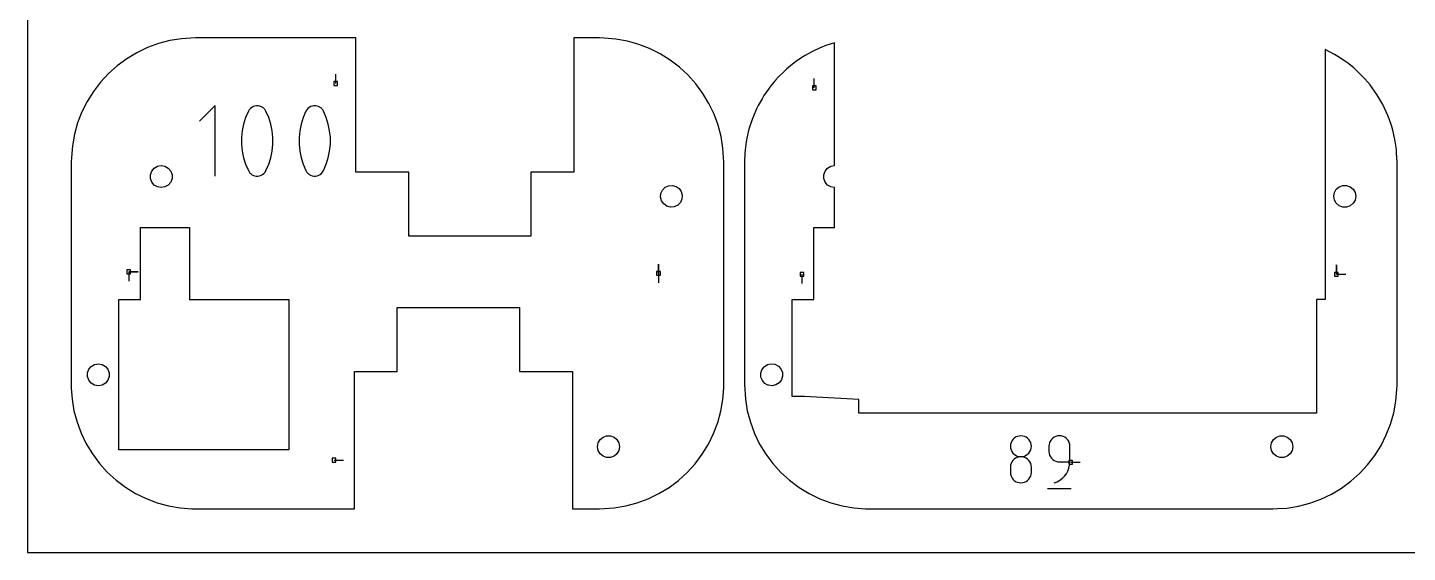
# Model space of a CAD drawing. Extents: x 0 to 570, y 0 to 470.
# Drawn here: x 0 to 211, y 0 to 80.3 of the extents above; entities that cross this region are included whole.
import ezdxf

# ---------------------------------------------------------------- set-up
doc = ezdxf.new("R2010")
doc.units = 0

msp = doc.modelspace()

# ---------------------------------------------------------------- linework, layer by layer
at = {"layer": 'annotation', "color": 1}
for p, q in [((47.107289, 71.705627), (47.107289, 73.134377)), ((120.270856, 71.04325), (120.270856, 72.472)), ((28.673594, 68.321086), (26.278117, 65.924934)), ((28.673594, 57.545832), (28.673594, 68.321086)), ((33.886507, 67.699168), (33.747411, 67.46786)), ((34.059856, 67.896284), (33.886507, 67.699168)), ((34.26172, 68.0573), (34.059856, 67.896284)), ((34.486358, 68.180308), (34.26172, 68.0573)), ((34.728032, 68.2634), (34.486358, 68.180308)), ((34.981001, 68.304669), (34.728032, 68.2634)), ((35.239527, 68.302207), (34.981001, 68.304669)), ((35.497868, 68.254106), (35.239527, 68.302207)), ((35.750287, 68.15846), (35.497868, 68.254106)), ((35.846917, 68.107681), (35.750287, 68.15846)), ((35.750287, 68.15846), (35.750287, 68.15846)), ((35.939643, 68.049356), (35.846917, 68.107681)), ((36.028014, 67.983945), (35.939643, 68.049356)), ((36.111579, 67.91191), (36.028014, 67.983945)), ((36.189889, 67.833713), (36.111579, 67.91191)), ((36.262493, 67.749816), (36.189889, 67.833713)), ((36.32894, 67.660679), (36.262493, 67.749816)), ((36.38878, 67.566765), (36.32894, 67.660679)), ((36.441563, 67.468535), (36.38878, 67.566765)), ((42.691627, 67.699168), (42.552532, 67.46786)), ((42.864977, 67.896284), (42.691627, 67.699168)), ((43.06684, 68.0573), (42.864977, 67.896284)), ((43.291479, 68.180308), (43.06684, 68.0573)), ((43.533152, 68.2634), (43.291479, 68.180308)), ((43.786122, 68.304669), (43.533152, 68.2634)), ((44.044647, 68.302207), (43.786122, 68.304669)), ((44.302989, 68.254106), (44.044647, 68.302207)), ((44.555407, 68.15846), (44.302989, 68.254106)), ((44.652037, 68.107681), (44.555407, 68.15846)), ((44.555407, 68.15846), (44.555407, 68.15846)), ((44.744763, 68.049356), (44.652037, 68.107681)), ((44.833134, 67.983945), (44.744763, 68.049356)), ((44.9167, 67.91191), (44.833134, 67.983945)), ((44.99501, 67.833713), (44.9167, 67.91191)), ((45.067614, 67.749816), (44.99501, 67.833713)), ((45.134061, 67.660679), (45.067614, 67.749816)), ((45.193901, 67.566765), (45.134061, 67.660679)), ((45.246683, 67.468535), (45.193901, 67.566765)), ((33.024576, 65.497034), (32.818052, 64.477336)), ((33.334363, 66.496531), (33.024576, 65.497034)), ((33.747411, 67.46786), (33.334363, 66.496531)), ((33.747411, 67.46786), (33.747411, 67.46786)), ((36.856614, 66.495205), (36.441563, 67.468535)), ((36.441563, 67.468535), (36.441563, 67.468535)), ((37.167902, 65.494206), (36.856614, 66.495205)), ((37.375427, 64.473507), (37.167902, 65.494206)), ((41.829697, 65.497034), (41.623172, 64.477336)), ((42.139483, 66.496531), (41.829697, 65.497034)), ((42.552532, 67.46786), (42.139483, 66.496531)), ((42.552532, 67.46786), (42.552532, 67.46786)), ((45.661734, 66.495205), (45.246683, 67.468535)), ((45.246683, 67.468535), (45.246683, 67.468535)), ((45.973022, 65.494206), (45.661734, 66.495205)), ((46.180548, 64.473507), (45.973022, 65.494206)), ((32.818052, 64.477336), (32.71479, 63.445409)), ((32.71479, 63.445409), (32.71479, 62.409221)), ((37.47919, 63.441079), (37.375427, 64.473507)), ((37.47919, 62.404892), (37.47919, 63.441079)), ((41.623172, 64.477336), (41.51991, 63.445409)), ((41.51991, 63.445409), (41.51991, 62.409221)), ((46.28431, 63.441079), (46.180548, 64.473507)), ((46.28431, 62.404892), (46.28431, 63.441079)), ((32.71479, 62.409221), (32.818052, 61.376743)), ((32.818052, 61.376743), (33.024576, 60.355945)), ((37.167902, 60.353117), (37.375427, 61.372914)), ((37.375427, 61.372914), (37.47919, 62.404892)), ((41.51991, 62.409221), (41.623172, 61.376743)), ((41.623172, 61.376743), (41.829697, 60.355945)), ((45.973022, 60.353117), (46.180548, 61.372914)), ((46.180548, 61.372914), (46.28431, 62.404892)), ((33.024576, 60.355945), (33.334363, 59.354795)), ((33.334363, 59.354795), (33.747411, 58.381265)), ((36.441563, 58.38194), (36.856614, 59.353469)), ((36.856614, 59.353469), (37.167902, 60.353117)), ((41.829697, 60.355945), (42.139483, 59.354795)), ((42.139483, 59.354795), (42.552532, 58.381265)), ((45.246683, 58.38194), (45.661734, 59.353469)), ((45.661734, 59.353469), (45.973022, 60.353117)), ((33.747411, 58.381265), (33.747411, 58.381265)), ((33.747411, 58.381265), (33.800002, 58.28323)), ((33.800002, 58.28323), (33.8594, 58.189785)), ((33.8594, 58.189785), (33.925355, 58.101211)), ((33.925355, 58.101211), (33.997616, 58.017792)), ((33.997616, 58.017792), (34.075935, 57.939813)), ((34.075935, 57.939813), (34.16006, 57.867557)), ((34.16006, 57.867557), (34.24974, 57.801307)), ((34.24974, 57.801307), (34.344727, 57.741347)), ((34.344727, 57.741347), (34.444769, 57.687962)), ((34.444769, 57.687962), (34.444769, 57.687962)), ((34.444769, 57.687962), (34.695199, 57.594344)), ((34.695199, 57.594344), (34.952037, 57.547834)), ((34.952037, 57.547834), (35.209474, 57.546533)), ((35.209474, 57.546533), (35.461707, 57.588546)), ((35.461707, 57.588546), (35.702927, 57.671977)), ((35.702927, 57.671977), (35.927329, 57.794928)), ((35.927329, 57.794928), (36.129107, 57.955503)), ((36.129107, 57.955503), (36.302453, 58.151806)), ((36.302453, 58.151806), (36.441563, 58.38194)), ((36.441563, 58.38194), (36.441563, 58.38194)), ((42.552532, 58.381265), (42.552532, 58.381265)), ((42.552532, 58.381265), (42.605122, 58.28323)), ((42.605122, 58.28323), (42.66452, 58.189785)), ((42.66452, 58.189785), (42.730475, 58.101211)), ((42.730475, 58.101211), (42.802737, 58.017792)), ((42.802737, 58.017792), (42.881055, 57.939813)), ((42.881055, 57.939813), (42.96518, 57.867557)), ((42.96518, 57.867557), (43.054861, 57.801307)), ((43.054861, 57.801307), (43.149847, 57.741347)), ((43.149847, 57.741347), (43.249889, 57.687962)), ((43.249889, 57.687962), (43.249889, 57.687962)), ((43.249889, 57.687962), (43.50032, 57.594344)), ((43.50032, 57.594344), (43.757157, 57.547834)), ((43.757157, 57.547834), (44.014595, 57.546533)), ((44.014595, 57.546533), (44.266827, 57.588546)), ((44.266827, 57.588546), (44.508048, 57.671977)), ((44.508048, 57.671977), (44.73245, 57.794928)), ((44.73245, 57.794928), (44.934227, 57.955503)), ((44.934227, 57.955503), (45.107574, 58.151806)), ((45.107574, 58.151806), (45.246683, 58.38194)), ((45.246683, 58.38194), (45.246683, 58.38194)), ((15.452965, 42.905626), (15.452964, 41.476876)), ((15.452965, 42.905626), (16.881714, 42.905626)), ((15.452965, 42.905626), (16.881714, 42.905626)), ((16.881714, 42.905626), (15.452965, 42.905626)), ((96.452306, 42.667501), (96.452306, 44.096251)), ((96.452306, 42.667501), (96.452306, 44.096251)), ((96.452306, 44.096251), (96.452306, 42.667501)), ((96.452306, 42.667501), (96.452306, 41.238751)), ((118.38886, 42.537639), (118.38886, 41.108889)), ((200.102576, 42.537639), (200.102576, 43.966389)), ((200.102576, 42.537639), (200.102576, 43.966389)), ((200.102576, 43.966389), (200.102576, 42.537639)), ((200.102576, 42.537639), (201.531326, 42.537639)), ((150.486964, 17.031798), (150.368846, 16.78375)), ((150.644469, 17.254208), (150.486964, 17.031798)), ((150.836827, 17.446414), (150.644469, 17.254208)), ((151.059503, 17.603853), (150.836827, 17.446414)), ((151.307962, 17.72196), (151.059503, 17.603853)), ((151.57767, 17.796172), (151.307962, 17.72196)), ((151.864093, 17.821923), (151.57767, 17.796172)), ((152.150516, 17.796172), (151.864093, 17.821923)), ((151.864093, 17.821923), (151.864093, 17.821923)), ((152.420224, 17.72196), (152.150516, 17.796172)), ((152.668684, 17.603853), (152.420224, 17.72196)), ((152.89136, 17.446414), (152.668684, 17.603853)), ((153.083717, 17.254208), (152.89136, 17.446414)), ((153.241222, 17.031798), (153.083717, 17.254208)), ((153.35934, 16.78375), (153.241222, 17.031798)), ((156.370792, 17.039248), (156.252626, 16.790415)), ((156.528346, 17.26222), (156.370792, 17.039248)), ((156.720741, 17.454803), (156.528346, 17.26222)), ((156.943431, 17.612471), (156.720741, 17.454803)), ((157.191872, 17.730695), (156.943431, 17.612471)), ((157.461517, 17.80495), (157.191872, 17.730695)), ((157.747822, 17.830708), (157.461517, 17.80495)), ((158.034719, 17.80495), (157.747822, 17.830708)), ((157.747822, 17.830708), (157.747822, 17.830708)), ((158.30468, 17.730695), (158.034719, 17.80495)), ((158.553213, 17.612471), (158.30468, 17.730695)), ((158.77583, 17.454803), (158.553213, 17.612471)), ((158.968039, 17.26222), (158.77583, 17.454803)), ((159.125351, 17.039248), (158.968039, 17.26222)), ((159.243276, 16.790415), (159.125351, 17.039248)), ((150.29465, 16.514627), (150.26891, 16.228993)), ((150.26891, 16.228993), (150.26891, 16.228993)), ((150.26891, 16.228993), (150.294665, 15.942018)), ((150.368846, 16.78375), (150.29465, 16.514627)), ((150.294665, 15.942018), (150.368898, 15.671851)), ((150.368898, 15.671851), (150.487064, 15.423017)), ((150.487064, 15.423017), (150.644617, 15.200046)), ((150.644617, 15.200046), (150.837012, 15.007462)), ((150.837012, 15.007462), (151.059703, 14.849795)), ((151.059703, 14.849795), (151.308144, 14.73157)), ((152.420043, 14.73157), (152.668484, 14.849795)), ((152.668484, 14.849795), (152.891174, 15.007462)), ((152.891174, 15.007462), (153.083569, 15.200046)), ((153.083569, 15.200046), (153.241122, 15.423017)), ((153.241122, 15.423017), (153.359288, 15.671851)), ((153.359288, 15.671851), (153.433521, 15.942018)), ((153.433536, 16.514627), (153.35934, 16.78375)), ((153.433521, 15.942018), (153.459276, 16.228993)), ((153.459276, 16.228993), (153.433536, 16.514627)), ((153.459276, 16.228993), (153.459276, 16.228993)), ((156.178393, 16.520247), (156.152639, 16.233273)), ((156.152639, 16.233273), (156.152639, 15.434555)), ((156.152639, 15.434555), (156.152639, 15.434555)), ((156.152639, 15.434555), (156.178393, 15.147596)), ((156.252626, 16.790415), (156.178393, 16.520247)), ((156.178393, 15.147596), (156.252626, 14.87747)), ((156.252626, 14.87747), (156.370792, 14.628696)), ((159.317324, 16.520247), (159.243276, 16.790415)), ((159.343004, 16.233273), (159.317324, 16.520247)), ((159.343004, 13.83757), (159.343004, 16.233273)), ((159.343004, 16.233273), (159.343004, 16.233273)), ((46.85847, 14.105625), (48.28722, 14.105625)), ((150.29465, 13.321414), (150.26891, 13.034573)), ((150.26891, 13.034573), (150.26891, 12.23991)), ((150.368846, 13.591477), (150.29465, 13.321414)), ((150.486964, 13.840232), (150.368846, 13.591477)), ((150.644469, 14.063147), (150.486964, 13.840232)), ((150.836827, 14.255693), (150.644469, 14.063147)), ((151.059503, 14.413337), (150.836827, 14.255693)), ((151.307962, 14.53155), (151.059503, 14.413337)), ((151.57767, 14.605801), (151.307962, 14.53155)), ((151.308144, 14.73157), (151.577789, 14.657315)), ((151.864093, 14.631558), (151.57767, 14.605801)), ((151.577789, 14.657315), (151.864093, 14.631558)), ((151.864093, 14.631558), (152.150397, 14.657315)), ((152.150516, 14.605816), (151.864093, 14.631558)), ((151.864093, 14.631558), (151.864093, 14.631558)), ((151.864093, 14.631558), (151.864093, 14.631558)), ((152.150397, 14.657315), (152.420043, 14.73157)), ((152.420224, 14.531602), (152.150516, 14.605816)), ((152.668684, 14.413437), (152.420224, 14.531602)), ((152.89136, 14.255841), (152.668684, 14.413437)), ((153.083717, 14.063332), (152.89136, 14.255841)), ((153.241222, 13.840432), (153.083717, 14.063332)), ((153.35934, 13.591658), (153.241222, 13.840432)), ((153.433536, 13.321532), (153.35934, 13.591658)), ((153.459276, 13.034573), (153.433536, 13.321532)), ((153.459276, 12.23991), (153.459276, 13.034573)), ((153.459276, 13.034573), (153.459276, 13.034573)), ((156.370792, 14.628696), (156.528346, 14.405796)), ((156.528346, 14.405796), (156.720741, 14.213287)), ((156.720741, 14.213287), (156.943431, 14.055691)), ((156.943431, 14.055691), (157.191872, 13.937526)), ((157.191872, 13.937526), (157.461517, 13.863312)), ((157.461517, 13.863312), (157.747822, 13.83757)), ((157.747822, 13.83757), (159.343004, 13.83757)), ((159.038123, 12.446826), (159.204617, 12.887703)), ((159.204617, 12.887703), (159.307686, 13.353236)), ((159.307686, 13.353236), (159.343004, 13.83757)), ((159.483843, 13.793903), (160.912593, 13.793903)), ((150.26891, 12.23991), (150.26891, 12.23991)), ((150.26891, 12.23991), (150.294665, 11.95309)), ((150.294665, 11.95309), (150.368898, 11.683336)), ((150.368898, 11.683336), (150.487064, 11.435102)), ((150.487064, 11.435102), (150.644617, 11.212841)), ((150.644617, 11.212841), (150.837012, 11.021006)), ((150.837012, 11.021006), (151.059703, 10.864049)), ((151.059703, 10.864049), (151.308144, 10.746423)), ((151.308144, 10.746423), (151.577789, 10.672583)), ((151.577789, 10.672583), (151.864093, 10.64698)), ((151.864093, 10.64698), (152.150397, 10.672583)), ((151.864093, 10.64698), (151.864093, 10.64698)), ((152.150397, 10.672583), (152.420043, 10.746423)), ((152.420043, 10.746423), (152.668484, 10.864049)), ((152.668484, 10.864049), (152.891174, 11.021006)), ((152.891174, 11.021006), (153.083569, 11.212841)), ((153.083569, 11.212841), (153.241122, 11.435102)), ((153.241122, 11.435102), (153.359288, 11.683336)), ((153.359288, 11.683336), (153.433521, 11.95309)), ((153.433521, 11.95309), (153.459276, 12.23991)), ((156.949554, 10.647205), (157.40573, 10.817198)), ((156.949554, 10.647205), (156.949554, 10.647205)), ((157.40573, 10.817198), (157.824442, 11.046975)), ((157.824442, 11.046975), (158.201364, 11.330681)), ((158.201364, 11.330681), (158.53217, 11.662461)), ((158.53217, 11.662461), (158.812532, 12.036461)), ((158.812532, 12.036461), (159.038123, 12.446826)), ((155.953297, 9.749267), (159.545049, 9.749267))]:
    msp.add_line(p, q, dxfattribs=at)
at = {"layer": 'boundary', "color": 5}
for p, q in [((21.748354, 78.257472), (20.010181, 77.803953)), ((23.521617, 78.544778), (21.748354, 78.257472)), ((24.931191, 78.645593), (23.521617, 78.544778)), ((25.667506, 78.667502), (24.931191, 78.645593)), ((46.011009, 78.667502), (25.667506, 78.667502)), ((50.202913, 78.667502), (46.011009, 78.667502)), ((50.202913, 77.038336), (50.202913, 78.667502)), ((84.20274, 78.667502), (83.532913, 78.667502)), ((83.532913, 78.667502), (83.532913, 77.038336)), ((87.428392, 78.667502), (84.20274, 78.667502)), ((88.138248, 78.647132), (87.428392, 78.667502)), ((89.928806, 78.495666), (88.138248, 78.647132)), ((91.697084, 78.17563), (89.928806, 78.495666)), ((92.446346, 77.992272), (91.697084, 78.17563)), ((16.700845, 76.415965), (15.159275, 75.493923)), ((18.322652, 77.188278), (16.700845, 76.415965)), ((20.010181, 77.803953), (18.322652, 77.188278)), ((50.202914, 70.83669), (50.202913, 77.038336)), ((83.532913, 77.038336), (83.532913, 70.83669)), ((93.427248, 77.68988), (92.446346, 77.992272)), ((95.103787, 77.042756), (93.427248, 77.68988)), ((96.7117, 76.240048), (95.103787, 77.042756)), ((98.236589, 75.288934), (96.7117, 76.240048)), ((118.861001, 75.972162), (118.382744, 75.680649)), ((119.916592, 76.562444), (118.861001, 75.972162)), ((120.420395, 76.807176), (119.916592, 76.562444)), ((121.525874, 77.297704), (120.420395, 76.807176)), ((122.050656, 77.493438), (121.525874, 77.297704)), ((123.366482, 77.931528), (122.050656, 77.493438)), ((123.366482, 69.78612), (123.366482, 77.931528)), ((199.048668, 76.555986), (198.366479, 76.900171)), ((198.366479, 76.900171), (198.366479, 59.665828)), ((199.804621, 76.154215), (199.048668, 76.555986)), ((200.293487, 75.856236), (199.804621, 76.154215)), ((13.711727, 74.430406), (12.371133, 73.234925)), ((15.159275, 75.493923), (13.711727, 74.430406)), ((99.664783, 74.197925), (98.236589, 75.288934)), ((100.983487, 72.976782), (99.664783, 74.197925)), ((116.008263, 73.886053), (115.593816, 73.509296)), ((116.937641, 74.65998), (116.008263, 73.886053)), ((117.386021, 74.995634), (116.937641, 74.65998)), ((118.382744, 75.680649), (117.386021, 74.995634)), ((201.323478, 75.186206), (200.293487, 75.856236)), ((201.781806, 74.843107), (201.323478, 75.186206)), ((202.743841, 74.078715), (201.781806, 74.843107)), ((203.167477, 73.693602), (202.743841, 74.078715)), ((11.149495, 71.91819), (10.057721, 70.491975)), ((12.371133, 73.234925), (11.149495, 71.91819)), ((102.180899, 71.636442), (100.983487, 72.976782)), ((114.36293, 72.2386), (113.591313, 71.307301)), ((114.739685, 72.653045), (114.36293, 72.2386)), ((115.593816, 73.509296), (114.739685, 72.653045)), ((204.052954, 72.841687), (203.167477, 73.693602)), ((204.438066, 72.418049), (204.052954, 72.841687)), ((205.239039, 71.486246), (204.438066, 72.418049)), ((10.057721, 70.491975), (9.105577, 68.969049)), ((50.202913, 58.152459), (50.202914, 70.83669)), ((83.532913, 70.83669), (83.532913, 58.152459)), ((103.246288, 70.188897), (102.180899, 71.636442)), ((104.170101, 68.647114), (103.246288, 70.188897)), ((112.573118, 69.860501), (112.281605, 69.382246)), ((113.255659, 70.858919), (112.573118, 69.860501)), ((113.591313, 71.307301), (113.255659, 70.858919)), ((123.366482, 59.141003), (123.366482, 69.78612)), ((205.582139, 71.027919), (205.239039, 71.486246)), ((206.291442, 70.024572), (205.582139, 71.027919)), ((206.589421, 69.535709), (206.291442, 70.024572)), ((9.105577, 68.969049), (8.301567, 67.363026)), ((104.944067, 67.024883), (104.170101, 68.647114)), ((111.449214, 67.821391), (110.96143, 66.714699)), ((111.693945, 68.325194), (111.449214, 67.821391)), ((112.281605, 69.382246), (111.693945, 68.325194)), ((207.200706, 68.469806), (206.589421, 69.535709)), ((207.450866, 67.954829), (207.200706, 68.469806)), ((207.958654, 66.835912), (207.450866, 67.954829)), ((7.652874, 65.688286), (7.1653, 63.959802)), ((8.301567, 67.363026), (7.652874, 65.688286)), ((105.561248, 65.336739), (104.944067, 67.024883)), ((110.765694, 66.189916), (110.381931, 65.042992)), ((110.96143, 66.714699), (110.765694, 66.189916)), ((208.158728, 66.29949), (207.958654, 66.835912)), ((208.558463, 65.137582), (208.158728, 66.29949)), ((7.1653, 63.959802), (6.843191, 62.193046)), ((106.016112, 63.59779), (105.561248, 65.336739)), ((106.304587, 61.823614), (106.016112, 63.59779)), ((109.9605, 63.32458), (109.867619, 62.772237)), ((110.236968, 64.501978), (109.9605, 63.32458)), ((110.381931, 65.042992), (110.236968, 64.501978)), ((208.706641, 64.584568), (208.558463, 65.137582)), ((208.994754, 63.390077), (208.706641, 64.584568)), ((209.089696, 62.825484), (208.994754, 63.390077)), ((6.843191, 62.193046), (6.689416, 60.403817)), ((106.408025, 60.377355), (106.304587, 61.823614)), ((109.700795, 61.574373), (109.660838, 61.015702)), ((109.867619, 62.772237), (109.700795, 61.574373)), ((209.263603, 61.609105), (209.089696, 62.825484)), ((209.304446, 61.038042), (209.263603, 61.609105)), ((6.689416, 60.403817), (6.6675, 59.667502)), ((6.6675, 59.667502), (6.6675, 45.435461)), ((106.428395, 59.667502), (106.408025, 60.377355)), ((106.428395, 38.74417), (106.428395, 59.667502)), ((109.605065, 59.807566), (109.603396, 56.049185)), ((109.660838, 61.015702), (109.605065, 59.807566)), ((122.794575, 59.039839), (123.366482, 59.141003)), ((198.366479, 59.665828), (198.366479, 42.903642)), ((209.364291, 59.667502), (209.304446, 61.038042)), ((209.364291, 54.065126), (209.364291, 59.667502)), ((56.046425, 58.152459), (50.202913, 58.152459)), ((58.275555, 58.152458), (56.046425, 58.152459)), ((58.275555, 51.070875), (58.275555, 58.152458)), ((78.775402, 58.152459), (76.960549, 58.152459)), ((76.960549, 58.152459), (76.960549, 55.451041)), ((83.532913, 58.152459), (78.775402, 58.152459)), ((121.716298, 57.754799), (121.915559, 58.302254)), ((121.716298, 57.172209), (121.716298, 57.754799)), ((121.915559, 56.624754), (121.716298, 57.172209)), ((121.915559, 58.302254), (122.290039, 58.748543)), ((122.290039, 58.748543), (122.794575, 59.039839)), ((76.960549, 55.451041), (76.960549, 48.369457)), ((109.603396, 56.049185), (109.603396, 27.315265)), ((122.290039, 56.178465), (121.915559, 56.624754)), ((122.794575, 55.887169), (122.290039, 56.178465)), ((123.366482, 55.786004), (122.794575, 55.887169)), ((123.366482, 54.64706), (123.366482, 55.786004)), ((123.366482, 51.242811), (123.366482, 54.64706)), ((209.36283, 25.544733), (209.364291, 54.065126)), ((58.275555, 48.369457), (58.275555, 51.070875)), ((123.366482, 49.668274), (123.366482, 51.242811)), ((120.199094, 46.979583), (120.199094, 49.668274)), ((120.199094, 49.668274), (121.961607, 49.668274)), ((121.961607, 49.668274), (123.366482, 49.668274)), ((63.435115, 48.369457), (58.275555, 48.369457)), ((76.960549, 48.369457), (63.435115, 48.369457)), ((120.199094, 38.667502), (120.199094, 46.979583)), ((6.6675, 45.435461), (6.6675, 32.148701)), ((198.366479, 42.903642), (198.366479, 38.667502)), ((106.421375, 25.187145), (106.428395, 38.74417)), ((116.891998, 36.061223), (116.891998, 38.667501)), ((116.891998, 38.667501), (117.700283, 38.667501)), ((117.700283, 38.667501), (120.199094, 38.667502)), ((197.639046, 38.667501), (197.059219, 38.667501)), ((197.059219, 38.667501), (197.059219, 34.919857)), ((198.366479, 38.667502), (197.639046, 38.667501)), ((56.526457, 30.379207), (56.526457, 37.460789)), ((56.526457, 37.460789), (70.051898, 37.460789)), ((70.051898, 37.460789), (75.21146, 37.460789)), ((75.21146, 37.460789), (75.21146, 34.759371)), ((116.891998, 26.979892), (116.891998, 36.061223)), ((75.21146, 34.759371), (75.21146, 27.67779)), ((197.059219, 34.919857), (197.059219, 25.634004)), ((6.6675, 32.148701), (6.6675, 27.806185)), ((56.526457, 27.67779), (56.526457, 30.379207)), ((6.6675, 27.806185), (6.6675, 25.667502)), ((49.954095, 27.677789), (54.711605, 27.67779)), ((49.954095, 14.993556), (49.954095, 27.677789)), ((54.711605, 27.67779), (56.526457, 27.67779)), ((75.21146, 27.67779), (77.440588, 27.677789)), ((77.440588, 27.677789), (83.284096, 27.677789)), ((83.284096, 27.677789), (83.284096, 14.993556)), ((6.6675, 25.667502), (6.678616, 25.116896)), ((109.603396, 27.315265), (109.603396, 26.211235)), ((109.603396, 26.211235), (109.603396, 25.667502)), ((109.603396, 25.667502), (109.736742, 23.421564)), ((116.891998, 23.842955), (116.891998, 26.979892)), ((197.059219, 25.634004), (197.059219, 21.271157)), ((209.341575, 24.91732), (209.36283, 25.544733)), ((6.678616, 25.116896), (6.797843, 23.449871)), ((6.797843, 23.449871), (7.093338, 21.670192)), ((105.987873, 21.603596), (106.289925, 23.385055)), ((106.289925, 23.385055), (106.421375, 25.187145)), ((109.736742, 23.421564), (110.035469, 21.639355)), ((118.79784, 23.842955), (116.891998, 23.842955)), ((127.059219, 23.360872), (118.79784, 23.842955)), ((127.059219, 21.271157), (127.059219, 23.360872)), ((209.186592, 23.128787), (209.341575, 24.91732)), ((7.093338, 21.670192), (7.556301, 19.926576)), ((105.517957, 19.858881), (105.987873, 21.603596)), ((110.035469, 21.639355), (110.502159, 19.893589)), ((139.924148, 21.271157), (127.059219, 21.271157)), ((153.045626, 21.271157), (139.924148, 21.271157)), ((172.435974, 21.271157), (153.045626, 21.271157)), ((184.673308, 21.271157), (172.435974, 21.271157)), ((197.059219, 21.271157), (184.673308, 21.271157)), ((208.374862, 19.635223), (208.863392, 21.362826)), ((208.863392, 21.362826), (209.186592, 23.128787)), ((7.556301, 19.926576), (8.182567, 18.234745)), ((104.884419, 18.166693), (105.517957, 19.858881)), ((110.502159, 19.893589), (111.132601, 18.200062)), ((207.725354, 17.961428), (208.374862, 19.635223)), ((8.182567, 18.234745), (8.966467, 16.609956)), ((104.092987, 16.542339), (104.884419, 18.166693)), ((111.132601, 18.200062), (111.921074, 16.574094)), ((206.920662, 16.356402), (207.725354, 17.961428)), ((8.966467, 16.609956), (9.900941, 15.066852)), ((9.900941, 15.066852), (10.977558, 13.619355)), ((49.954095, 8.642198), (49.954095, 14.993556)), ((83.284096, 14.993556), (83.284096, 8.642198)), ((102.066441, 13.555147), (103.150823, 15.000506)), ((103.150823, 15.000506), (104.092987, 16.542339)), ((111.921074, 16.574094), (112.860453, 15.030385)), ((112.860453, 15.030385), (113.942238, 13.58291)), ((204.875796, 13.409318), (205.967975, 14.834494)), ((205.967975, 14.834494), (206.920662, 16.356402)), ((10.977558, 13.619355), (12.186603, 12.280513)), ((100.849658, 12.219334), (102.066441, 13.555147)), ((113.942238, 13.58291), (115.156639, 12.244758)), ((203.653889, 12.093615), (204.875796, 13.409318)), ((12.186603, 12.280513), (13.517186, 11.062396)), ((13.517186, 11.062396), (14.957287, 9.975988)), ((98.064005, 9.923573), (99.511484, 11.005148)), ((99.511484, 11.005148), (100.849658, 12.219334)), ((115.156639, 12.244758), (116.492684, 11.028033)), ((116.492684, 11.028033), (117.938266, 9.943741)), ((200.865618, 9.83661), (202.313175, 10.899152)), ((202.313175, 10.899152), (203.653889, 12.093615)), ((14.957287, 9.975988), (16.493931, 9.031084)), ((16.493931, 9.031084), (18.113259, 8.236202)), ((49.954095, 6.6675), (49.954095, 8.642198)), ((83.284096, 8.642198), (83.284096, 6.6675)), ((94.8944, 8.196113), (96.520318, 8.984397)), ((96.520318, 8.984397), (98.064005, 9.923573)), ((117.938266, 9.943741), (119.48032, 9.001695)), ((119.48032, 9.001695), (121.104898, 8.210414)), ((197.702582, 8.144048), (199.324158, 8.915496)), ((199.324158, 8.915496), (200.865618, 9.83661)), ((18.113259, 8.236202), (19.800656, 7.598504)), ((19.800656, 7.598504), (21.540917, 7.123742)), ((21.540917, 7.123742), (23.318341, 6.816186)), ((23.318341, 6.816186), (25.1169, 6.678607)), ((25.1169, 6.678607), (25.667506, 6.6675)), ((25.667506, 6.6675), (45.778023, 6.6675)), ((45.778023, 6.6675), (49.954095, 6.6675)), ((83.284096, 6.6675), (83.996706, 6.6675)), ((83.996706, 6.6675), (87.428392, 6.6675)), ((87.428392, 6.6675), (89.673162, 6.800717)), ((89.673162, 6.800717), (91.455267, 7.099313)), ((91.455267, 7.099313), (93.200948, 7.565849)), ((93.200948, 7.565849), (94.8944, 8.196113)), ((121.104898, 8.210414), (122.797289, 7.577053)), ((122.797289, 7.577053), (124.542197, 7.107345)), ((124.542197, 7.107345), (126.32383, 6.805533)), ((126.32383, 6.805533), (128.126071, 6.674345)), ((128.126071, 6.674345), (135.718401, 6.6675)), ((135.718401, 6.6675), (178.833836, 6.6675)), ((178.833836, 6.6675), (189.089131, 6.6675)), ((189.089131, 6.6675), (190.364288, 6.6675)), ((190.364288, 6.6675), (191.114473, 6.690216)), ((191.114473, 6.690216), (192.504823, 6.789658)), ((192.504823, 6.789658), (194.277607, 7.076352)), ((194.277607, 7.076352), (196.015375, 7.529165)), ((196.015375, 7.529165), (197.702582, 8.144048))]:
    msp.add_line(p, q, dxfattribs=at)
at = {"layer": 'frame', "color": 5}
for p, q in [((0, 470), (0, 0)), ((0, 0), (570, 0))]:
    msp.add_line(p, q, dxfattribs=at)
at = {"layer": 'hole', "color": 5}
for p, q in [((47.393039, 71.991377), (46.821539, 71.991377)), ((46.821539, 71.991377), (46.821539, 71.419877)), ((47.393039, 71.419877), (47.393039, 71.991377)), ((46.821539, 71.419877), (47.393039, 71.419877)), ((120.556606, 71.329), (119.985106, 71.329)), ((119.985106, 71.329), (119.985106, 70.7575)), ((119.985106, 70.7575), (120.556606, 70.7575)), ((120.556606, 70.7575), (120.556606, 71.329)), ((19.858679, 59.039839), (20.431302, 59.141004)), ((20.431302, 59.141004), (21.006157, 59.039839)), ((18.780402, 57.754799), (18.979663, 58.302254)), ((18.780402, 57.172209), (18.780402, 57.754799)), ((18.979663, 56.624754), (18.780402, 57.172209)), ((18.979663, 58.302254), (19.354144, 58.748543)), ((19.354144, 58.748543), (19.858679, 59.039839)), ((21.006157, 59.039839), (21.510695, 58.748543)), ((21.510695, 58.748543), (21.885176, 58.302254)), ((21.885176, 58.302254), (22.084434, 57.754799)), ((22.084434, 57.172209), (21.885176, 56.624754)), ((22.084434, 57.754799), (22.084434, 57.172209)), ((19.354144, 56.178465), (18.979663, 56.624754)), ((19.85868, 55.887169), (19.354144, 56.178465)), ((20.431302, 55.786004), (19.85868, 55.887169)), ((21.006157, 55.887169), (20.431302, 55.786004)), ((21.510695, 56.178465), (21.006157, 55.887169)), ((21.885176, 56.624754), (21.510695, 56.178465)), ((96.767977, 54.314237), (96.817302, 54.892511)), ((96.817302, 54.892511), (97.061438, 55.41904)), ((97.061438, 55.41904), (97.470929, 55.830318)), ((97.470929, 55.830318), (97.996393, 56.076738)), ((97.996393, 56.076738), (98.574448, 56.128579)), ((98.574448, 56.128579), (99.135371, 55.979587)), ((99.135371, 55.979587), (99.611504, 55.647732)), ((99.611504, 55.647732), (99.945433, 55.173042)), ((99.945433, 55.173042), (100.096861, 54.612773)), ((199.690811, 54.463505), (199.791977, 55.037243)), ((199.791977, 55.037243), (200.083274, 55.54178)), ((200.083274, 55.54178), (200.529562, 55.916262)), ((200.529562, 55.916262), (201.077018, 56.115519)), ((201.077018, 56.115519), (201.65961, 56.115519)), ((201.65961, 56.115519), (202.207063, 55.916262)), ((202.207063, 55.916262), (202.653351, 55.54178)), ((202.653351, 55.54178), (202.944649, 55.037243)), ((202.944649, 55.037243), (203.045814, 54.463505)), ((96.919409, 53.753966), (96.767977, 54.314237)), ((97.253332, 53.279275), (96.919409, 53.753966)), ((97.72947, 52.947421), (97.253332, 53.279275)), ((98.290394, 52.798429), (97.72947, 52.947421)), ((98.868449, 52.850269), (98.290394, 52.798429)), ((99.393907, 53.096689), (98.868449, 52.850269)), ((99.803405, 53.507968), (99.393907, 53.096689)), ((100.047535, 54.034498), (99.803405, 53.507968)), ((100.096861, 54.612773), (100.047535, 54.034498)), ((199.791977, 53.889765), (199.690811, 54.463505)), ((200.083274, 53.385227), (199.791977, 53.889765)), ((200.529562, 53.010745), (200.083274, 53.385227)), ((201.077018, 52.811489), (200.529562, 53.010745)), ((201.65961, 52.811489), (201.077018, 52.811489)), ((202.207064, 53.010745), (201.65961, 52.811489)), ((202.653351, 53.385227), (202.207064, 53.010745)), ((202.944649, 53.889765), (202.653351, 53.385227)), ((203.045814, 54.463505), (202.944649, 53.889765)), ((17.263198, 42.169309), (17.263198, 49.668274)), ((17.263198, 49.668274), (19.857041, 49.668274)), ((19.857041, 49.668274), (21.320853, 49.668274)), ((21.320853, 49.668274), (24.237982, 49.668274)), ((24.237982, 49.668274), (24.763198, 49.668274)), ((24.763198, 49.668274), (24.763198, 45.363356)), ((24.763198, 45.363356), (24.763198, 38.667501)), ((15.738715, 43.191376), (15.167215, 43.191376)), ((15.167215, 43.191376), (15.167215, 42.619876)), ((15.167215, 42.619876), (15.738715, 42.619876)), ((15.738715, 42.619876), (15.738715, 43.191376)), ((96.738056, 42.953251), (96.166556, 42.953251)), ((96.166556, 42.953251), (96.166556, 42.381751)), ((96.166556, 42.381751), (96.738056, 42.381751)), ((96.738056, 42.381751), (96.738056, 42.953251)), ((118.67461, 42.823389), (118.10311, 42.823389)), ((118.10311, 42.823389), (118.10311, 42.251889)), ((118.10311, 42.251889), (118.67461, 42.251889)), ((118.67461, 42.251889), (118.67461, 42.823389)), ((200.388326, 42.823389), (199.816826, 42.823389)), ((199.816826, 42.823389), (199.816826, 42.251889)), ((199.816826, 42.251889), (200.388326, 42.251889)), ((200.388326, 42.251889), (200.388326, 42.823389)), ((17.263198, 38.667501), (17.263198, 42.169309)), ((13.956103, 37.569499), (13.956103, 38.667501)), ((13.956103, 38.667501), (16.210471, 38.667501)), ((16.210471, 38.667501), (17.263198, 38.667501)), ((24.763198, 38.667501), (30.708618, 38.667502)), ((30.708618, 38.667502), (39.956102, 38.667501)), ((39.956102, 38.667501), (39.956102, 37.596898)), ((13.956103, 31.544749), (13.956103, 37.569499)), ((39.956102, 37.596898), (39.956102, 27.008243)), ((13.956102, 19.595562), (13.956103, 31.544749)), ((9.167989, 27.458795), (9.367245, 28.00625)), ((9.167989, 26.876206), (9.167989, 27.458795)), ((9.367245, 28.00625), (9.741725, 28.452542)), ((9.741725, 28.452542), (10.246267, 28.743835)), ((10.246267, 28.743835), (10.820005, 28.845001)), ((10.820005, 28.845001), (11.393747, 28.743835)), ((11.393747, 28.743835), (11.898279, 28.452542)), ((11.898279, 28.452542), (12.27276, 28.00625)), ((12.27276, 28.00625), (12.472018, 27.458795)), ((12.472018, 27.458795), (12.472018, 26.876206)), ((112.097813, 27.389391), (112.273697, 27.943109)), ((112.273697, 27.943109), (112.628358, 28.403278)), ((112.628358, 28.403278), (113.11902, 28.714392)), ((113.11902, 28.714392), (113.686497, 28.838929)), ((113.686497, 28.838929), (114.262347, 28.761867)), ((114.262347, 28.761867), (114.777106, 28.492502)), ((114.777106, 28.492502), (115.168696, 28.06332)), ((115.168696, 28.06332), (115.389883, 27.526091)), ((115.389883, 27.526091), (115.413986, 26.94561)), ((9.367244, 26.328751), (9.167989, 26.876206)), ((9.741725, 25.882461), (9.367244, 26.328751)), ((10.246267, 25.591168), (9.741725, 25.882461)), ((10.820005, 25.490001), (10.246267, 25.591168)), ((11.393747, 25.591168), (10.820005, 25.490001)), ((11.898279, 25.882461), (11.393747, 25.591168)), ((12.27276, 26.328752), (11.898279, 25.882461)), ((12.472018, 26.876206), (12.27276, 26.328752)), ((39.956102, 27.008243), (39.956102, 20.102179)), ((112.121916, 26.808911), (112.097813, 27.389391)), ((112.343101, 26.271681), (112.121916, 26.808911)), ((112.734691, 25.8425), (112.343101, 26.271681)), ((113.182162, 25.591168), (112.734691, 25.8425)), ((113.249457, 25.573136), (113.182162, 25.591168)), ((113.825305, 25.496073), (113.249457, 25.573136)), ((114.392783, 25.620611), (113.825305, 25.496073)), ((114.883439, 25.931724), (114.392783, 25.620611)), ((115.2381, 26.391893), (114.883439, 25.931724)), ((115.413986, 26.94561), (115.2381, 26.391893)), ((13.956103, 15.667499), (13.956102, 19.595562)), ((39.956102, 20.102179), (39.956102, 19.078285)), ((39.956102, 19.078285), (39.956102, 15.667499)), ((87.243671, 16.74124), (87.534969, 17.245779)), ((87.534969, 17.245779), (87.981257, 17.620259)), ((87.981257, 17.620259), (88.528713, 17.819517)), ((88.528713, 17.819517), (89.111305, 17.819517)), ((89.111305, 17.819517), (89.658758, 17.620259)), ((89.658758, 17.620259), (90.105046, 17.245779)), ((90.105046, 17.245779), (90.396343, 16.74124)), ((190.179567, 16.74124), (190.470864, 17.245779)), ((190.470864, 17.245779), (190.917152, 17.620259)), ((190.917152, 17.620259), (191.464608, 17.819517)), ((191.464608, 17.819517), (192.047201, 17.819517)), ((192.047201, 17.819517), (192.594654, 17.620259)), ((192.594654, 17.620259), (193.040941, 17.245779)), ((193.040941, 17.245779), (193.332239, 16.74124)), ((26.448328, 15.667499), (13.956103, 15.667499)), ((39.956102, 15.667499), (26.448328, 15.667499)), ((87.142506, 16.167502), (87.243671, 16.74124)), ((87.243671, 15.59376), (87.142506, 16.167502)), ((87.534969, 15.089224), (87.243671, 15.59376)), ((87.981257, 14.714744), (87.534969, 15.089224)), ((90.105046, 15.089224), (89.658758, 14.714744)), ((90.396343, 15.59376), (90.105046, 15.089224)), ((90.396343, 16.74124), (90.497509, 16.167502)), ((90.497509, 16.167502), (90.396343, 15.59376)), ((190.078401, 16.167502), (190.179567, 16.74124)), ((190.179567, 15.59376), (190.078401, 16.167502)), ((190.470864, 15.089224), (190.179567, 15.59376)), ((190.917152, 14.714744), (190.470864, 15.089224)), ((193.040941, 15.089224), (192.594654, 14.714744)), ((193.332239, 15.59376), (193.040941, 15.089224)), ((193.332239, 16.74124), (193.433405, 16.167502)), ((193.433405, 16.167502), (193.332239, 15.59376)), ((47.14422, 14.391375), (46.57272, 14.391375)), ((46.57272, 14.391375), (46.57272, 13.819875)), ((46.57272, 13.819875), (47.14422, 13.819875)), ((47.14422, 13.819875), (47.14422, 14.391375)), ((88.528713, 14.515486), (87.981257, 14.714744)), ((89.111305, 14.515486), (88.528713, 14.515486)), ((89.658758, 14.714744), (89.111305, 14.515486)), ((159.769593, 14.079653), (159.198093, 14.079653)), ((159.198093, 14.079653), (159.198093, 13.508153)), ((159.198093, 13.508153), (159.769593, 13.508153)), ((159.769593, 13.508153), (159.769593, 14.079653)), ((191.464608, 14.515486), (190.917152, 14.714744)), ((192.0472, 14.515486), (191.464608, 14.515486)), ((192.594654, 14.714744), (192.0472, 14.515486))]:
    msp.add_line(p, q, dxfattribs=at)

doc.saveas('drawing.dxf')
